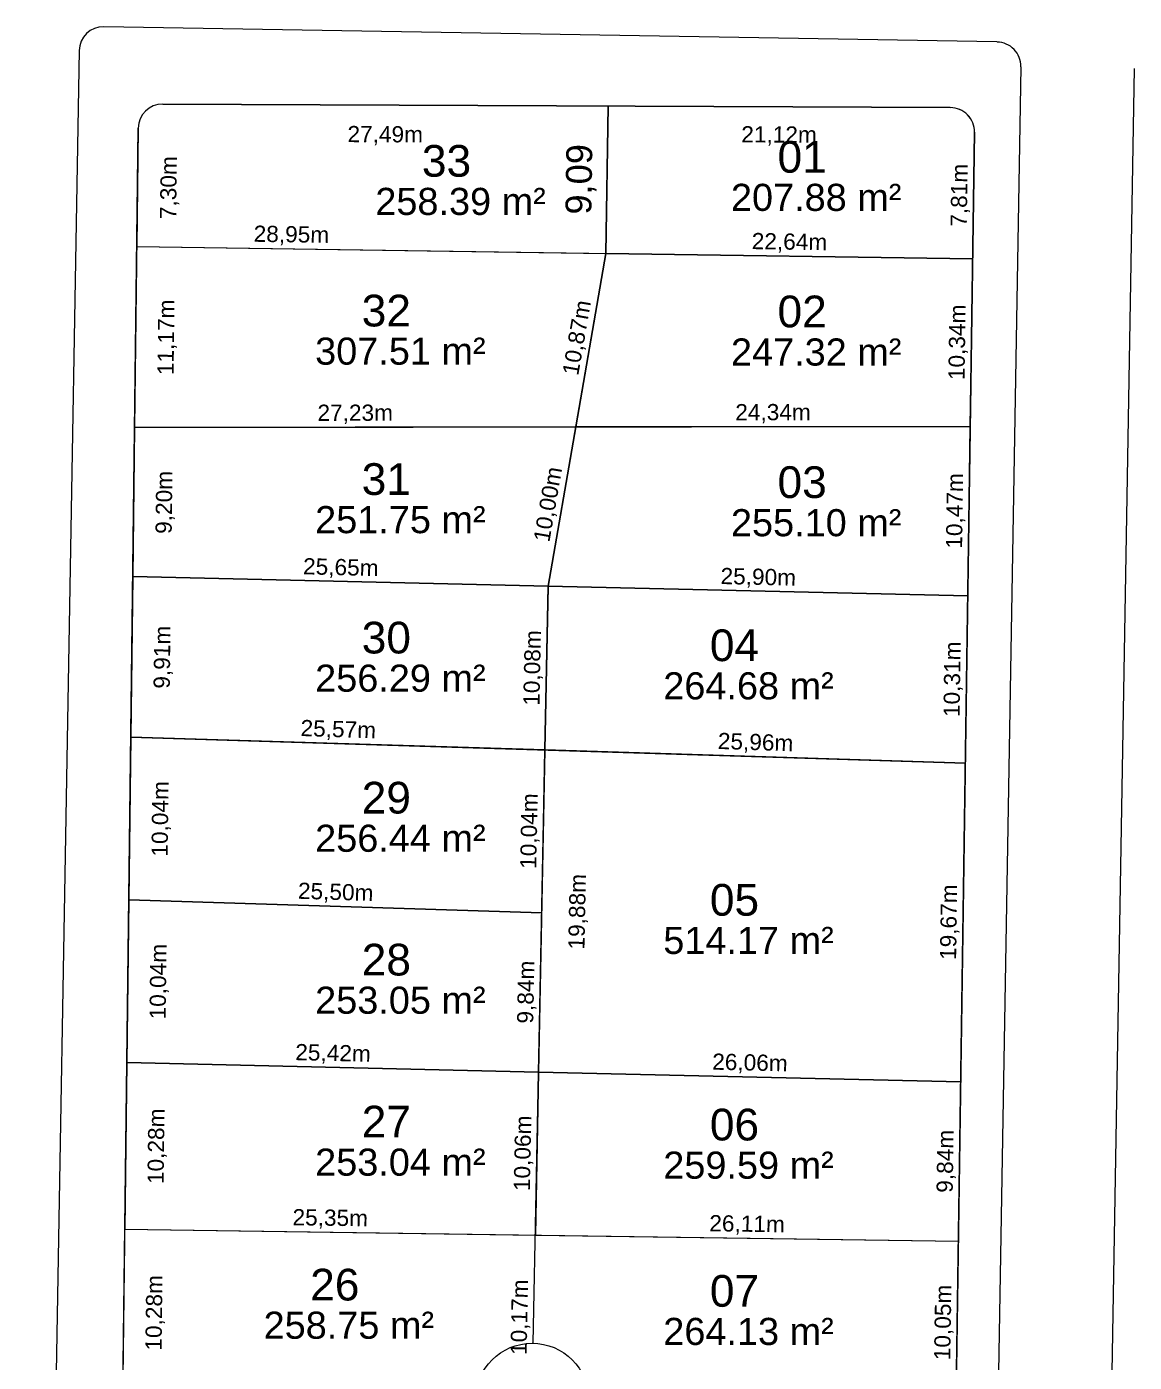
# Model space of a CAD drawing. Header units: metres. Extents: x 3808 to 8215, y 2374 to 6187.
# Drawn here: x 5280.5 to 5348.8, y 4704.4 to 4786.8 of the extents above; entities that cross this region are included whole.
import ezdxf

# ---------------------------------------------------------------- set-up
doc = ezdxf.new("R2010")
doc.units = ezdxf.units.M
for name, color, linetype in [('Areas Lotes', 1, 'Continuous'), ('Calçada', 8, 'Continuous'), ('COTAS', 7, 'Continuous'), ('Lote', 7, 'Continuous'), ('Nº Lote', 7, 'Continuous'), ('Nº. quadra', 7, 'Continuous'), ('quadras', 7, 'Continuous')]:
    doc.layers.add(name, color=color, linetype=linetype)
doc.styles.add('Arial', font='arial.ttf')
doc.dimstyles.new('Copy(2) of ISO-25', dxfattribs={"dimtxt": 1, "dimasz": 2.5, "dimexe": 1.25, "dimexo": 0.625, "dimgap": 0.2, "dimtad": 1, "dimtoh": 1, "dimlfac": 1, "dimzin": 1, "dimtxsty": 'Arial', "dimblk": 'NONE', "dimcen": 0, "dimse1": 1, "dimse2": 1, "dimsd1": 1, "dimsd2": 1, "dimclrt": 256, "dimaunit": 1, "dimadec": 3, "dimazin": 0, "dimtfac": 1, "dimtmove": 0, "dimatfit": 3, "dimldrblk": 'NONE', "dimfxl": 1, "dimtolj": 1, "dimtzin": 0, "dimarcsym": 0})
doc.dimstyles.new('COTA 2', dxfattribs={"dimtxt": 1.9, "dimasz": 2.5, "dimexe": 1.25, "dimexo": 0.625, "dimtad": 1, "dimlfac": 1, "dimzin": 1, "dimtxsty": 'Arial', "dimcen": 2.5, "dimse1": 1, "dimse2": 1, "dimsd1": 1, "dimsd2": 1, "dimclrt": 7, "dimadec": 0, "dimazin": 0, "dimtfac": 1, "dimtmove": 0, "dimatfit": 3, "dimfxl": 1, "dimtolj": 1, "dimtzin": 0, "dimarcsym": 0})

# ---------------------------------------------------------------- blocks, each defined once
blk = doc.blocks.new('*D6566')
at = {"layer": 'Defpoints', "color": 0, "linetype": 'Continuous', "transparency": 16777216}
for p in [(5337.962, 4711.865), (5337.962, 4711.865), (5337.816, 4701.82)]:
    blk.add_point(p, dxfattribs=at)
at = {"layer": 'COTAS', "linetype": 'Continuous', "lineweight": 5, "transparency": 16777216, "insert": (5337.088, 4706.854), "char_height": 1, "attachment_point": 5, "rotation": 89.16649, "style": 'Arial'}
blk.add_mtext('\\A1;10,05m', dxfattribs=at)
blk = doc.blocks.new('_None')
blk = doc.blocks.new('*D6567')
at = {"layer": 'Defpoints', "color": 0, "linetype": 'Continuous', "transparency": 16777216}
for p in [(5338.105, 4721.707), (5338.105, 4721.707), (5337.962, 4711.865)]:
    blk.add_point(p, dxfattribs=at)
at = {"layer": 'COTAS', "linetype": 'Continuous', "lineweight": 5, "transparency": 16777216, "insert": (5337.233, 4716.798), "char_height": 1, "attachment_point": 5, "rotation": 89.16649, "style": 'Arial'}
blk.add_mtext('\\A1;9,84m', dxfattribs=at)
blk = doc.blocks.new('*D6568')
at = {"layer": 'Defpoints', "color": 0, "linetype": 'Continuous', "transparency": 16777216}
for p in [(5338.391, 4741.372), (5338.391, 4741.372), (5338.105, 4721.707)]:
    blk.add_point(p, dxfattribs=at)
at = {"layer": 'COTAS', "linetype": 'Continuous', "lineweight": 5, "transparency": 16777216, "insert": (5337.447, 4731.551), "char_height": 1, "attachment_point": 5, "rotation": 89.16649, "style": 'Arial'}
blk.add_mtext('\\A1;19,67m', dxfattribs=at)
blk = doc.blocks.new('*D6569')
at = {"layer": 'Defpoints', "color": 0, "linetype": 'Continuous', "transparency": 16777216}
for p in [(5338.541, 4751.681), (5338.541, 4751.681), (5338.391, 4741.372)]:
    blk.add_point(p, dxfattribs=at)
at = {"layer": 'COTAS', "linetype": 'Continuous', "lineweight": 5, "transparency": 16777216, "insert": (5337.665, 4746.538), "char_height": 1, "attachment_point": 5, "rotation": 89.16649, "style": 'Arial'}
blk.add_mtext('\\A1;10,31m', dxfattribs=at)
blk = doc.blocks.new('*D6570')
at = {"layer": 'Defpoints', "color": 0, "linetype": 'Continuous', "transparency": 16777216}
for p in [(5338.693, 4762.146), (5338.693, 4762.146), (5338.541, 4751.681)]:
    blk.add_point(p, dxfattribs=at)
at = {"layer": 'COTAS', "linetype": 'Continuous', "lineweight": 5, "transparency": 16777216, "insert": (5337.816, 4756.925), "char_height": 1, "attachment_point": 5, "rotation": 89.16649, "style": 'Arial'}
blk.add_mtext('\\A1;10,47m', dxfattribs=at)
blk = doc.blocks.new('*D6571')
at = {"layer": 'Defpoints', "color": 0, "linetype": 'Continuous', "transparency": 16777216}
for p in [(5338.844, 4772.486), (5338.844, 4772.486), (5338.693, 4762.146)]:
    blk.add_point(p, dxfattribs=at)
at = {"layer": 'COTAS', "linetype": 'Continuous', "lineweight": 5, "transparency": 16777216, "insert": (5337.968, 4767.328), "char_height": 1, "attachment_point": 5, "rotation": 89.16649, "style": 'Arial'}
blk.add_mtext('\\A1;10,34m', dxfattribs=at)
blk = doc.blocks.new('*D6572')
at = {"layer": 'Defpoints', "color": 0, "linetype": 'Continuous', "transparency": 16777216}
for p in [(5316.209, 4772.82), (5316.209, 4772.82), (5338.844, 4772.486)]:
    blk.add_point(p, dxfattribs=at)
at = {"layer": 'COTAS', "linetype": 'Continuous', "lineweight": 5, "transparency": 16777216, "insert": (5327.538, 4773.454), "char_height": 1, "attachment_point": 5, "rotation": 359.15525, "style": 'Arial'}
blk.add_mtext('\\A1;22,64m', dxfattribs=at)
blk = doc.blocks.new('*D6573')
at = {"layer": 'Defpoints', "color": 0, "linetype": 'Continuous', "transparency": 16777216}
for p in [(5287.259, 4773.247), (5287.259, 4773.247), (5316.209, 4772.82)]:
    blk.add_point(p, dxfattribs=at)
at = {"layer": 'COTAS', "linetype": 'Continuous', "lineweight": 5, "transparency": 16777216, "insert": (5296.799, 4773.907), "char_height": 1, "attachment_point": 5, "rotation": 359.15525, "style": 'Arial'}
blk.add_mtext('\\A1;28,95m', dxfattribs=at)
blk = doc.blocks.new('*D6574')
at = {"layer": 'Defpoints', "color": 0, "linetype": 'Continuous', "transparency": 16777216}
for p in [(5316.209, 4772.82), (5314.354, 4762.112), (5314.354, 4762.112)]:
    blk.add_point(p, dxfattribs=at)
at = {"layer": 'COTAS', "linetype": 'Continuous', "lineweight": 5, "transparency": 16777216, "insert": (5314.493, 4767.603), "char_height": 1, "attachment_point": 5, "rotation": 80.17323, "style": 'Arial'}
blk.add_mtext('\\A1;10,87m', dxfattribs=at)
blk = doc.blocks.new('*D6575')
at = {"layer": 'Defpoints', "color": 0, "linetype": 'Continuous', "transparency": 16777216}
for p in [(5314.354, 4762.112), (5312.648, 4752.259), (5312.648, 4752.259)]:
    blk.add_point(p, dxfattribs=at)
at = {"layer": 'COTAS', "linetype": 'Continuous', "lineweight": 5, "transparency": 16777216, "insert": (5312.712, 4757.322), "char_height": 1, "attachment_point": 5, "rotation": 80.17323, "style": 'Arial'}
blk.add_mtext('\\A1;10,00m', dxfattribs=at)
blk = doc.blocks.new('*D6576')
at = {"layer": 'Defpoints', "color": 0, "linetype": 'Continuous', "transparency": 16777216}
for p in [(5287.122, 4762.074), (5314.354, 4762.112), (5314.354, 4762.112)]:
    blk.add_point(p, dxfattribs=at)
at = {"layer": 'COTAS', "linetype": 'Continuous', "lineweight": 5, "transparency": 16777216, "insert": (5300.737, 4762.894), "char_height": 1, "attachment_point": 5, "rotation": 0.07985, "style": 'Arial'}
blk.add_mtext('\\A1;27,23m', dxfattribs=at)
blk = doc.blocks.new('*D6577')
at = {"layer": 'Defpoints', "color": 0, "linetype": 'Continuous', "transparency": 16777216}
for p in [(5314.354, 4762.112), (5338.693, 4762.146), (5338.693, 4762.146)]:
    blk.add_point(p, dxfattribs=at)
at = {"layer": 'COTAS', "linetype": 'Continuous', "lineweight": 5, "transparency": 16777216, "insert": (5326.523, 4762.93), "char_height": 1, "attachment_point": 5, "rotation": 0.07985, "style": 'Arial'}
blk.add_mtext('\\A1;24,34m', dxfattribs=at)
blk = doc.blocks.new('*D6578')
at = {"layer": 'Defpoints', "color": 0, "linetype": 'Continuous', "transparency": 16777216}
for p in [(5312.648, 4752.259), (5312.648, 4752.259), (5338.541, 4751.681)]:
    blk.add_point(p, dxfattribs=at)
at = {"layer": 'COTAS', "linetype": 'Continuous', "lineweight": 5, "transparency": 16777216, "insert": (5325.612, 4752.771), "char_height": 1, "attachment_point": 5, "rotation": 358.72254, "style": 'Arial'}
blk.add_mtext('\\A1;25,90m', dxfattribs=at)
blk = doc.blocks.new('*D6579')
at = {"layer": 'Defpoints', "color": 0, "linetype": 'Continuous', "transparency": 16777216}
for p in [(5287.008, 4752.879), (5287.008, 4752.879), (5312.648, 4752.259)]:
    blk.add_point(p, dxfattribs=at)
at = {"layer": 'COTAS', "linetype": 'Continuous', "lineweight": 5, "transparency": 16777216, "insert": (5299.847, 4753.369), "char_height": 1, "attachment_point": 5, "rotation": 358.61479, "style": 'Arial'}
blk.add_mtext('\\A1;25,65m', dxfattribs=at)
blk = doc.blocks.new('*D6580')
at = {"layer": 'Defpoints', "color": 0, "linetype": 'Continuous', "transparency": 16777216}
for p in [(5287.122, 4762.074), (5289.881, 4762.04), (5287.008, 4752.879)]:
    blk.add_point(p, dxfattribs=at)
at = {"layer": 'COTAS', "linetype": 'Continuous', "lineweight": 5, "transparency": 16777216, "insert": (5289.024, 4757.452), "char_height": 1, "attachment_point": 5, "rotation": 89.29479, "style": 'Arial'}
blk.add_mtext('\\A1;9,20m', dxfattribs=at)
blk = doc.blocks.new('*D6581')
at = {"layer": 'Defpoints', "color": 0, "linetype": 'Continuous', "transparency": 16777216}
for p in [(5287.259, 4773.247), (5290.019, 4773.213), (5287.122, 4762.074)]:
    blk.add_point(p, dxfattribs=at)
at = {"layer": 'COTAS', "linetype": 'Continuous', "lineweight": 5, "transparency": 16777216, "insert": (5289.149, 4767.636), "char_height": 1, "attachment_point": 5, "rotation": 89.29479, "style": 'Arial'}
blk.add_mtext('\\A1;11,17m', dxfattribs=at)
blk = doc.blocks.new('*D6582')
at = {"layer": 'Defpoints', "color": 0, "linetype": 'Continuous', "transparency": 16777216}
for p in [(5286.887, 4742.971), (5312.448, 4742.177), (5312.448, 4742.177)]:
    blk.add_point(p, dxfattribs=at)
at = {"layer": 'COTAS', "linetype": 'Continuous', "lineweight": 5, "transparency": 16777216, "insert": (5299.692, 4743.374), "char_height": 1, "attachment_point": 5, "rotation": 358.22236, "style": 'Arial'}
blk.add_mtext('\\A1;25,57m', dxfattribs=at)
blk = doc.blocks.new('*D6583')
at = {"layer": 'Defpoints', "color": 0, "linetype": 'Continuous', "transparency": 16777216}
for p in [(5312.448, 4742.177), (5338.391, 4741.372), (5338.391, 4741.372)]:
    blk.add_point(p, dxfattribs=at)
at = {"layer": 'COTAS', "linetype": 'Continuous', "lineweight": 5, "transparency": 16777216, "insert": (5325.445, 4742.575), "char_height": 1, "attachment_point": 5, "rotation": 358.22236, "style": 'Arial'}
blk.add_mtext('\\A1;25,96m', dxfattribs=at)
blk = doc.blocks.new('*D6584')
at = {"layer": 'Defpoints', "color": 0, "linetype": 'Continuous', "transparency": 16777216}
for p in [(5312.648, 4752.259), (5312.448, 4742.177), (5312.448, 4742.177)]:
    blk.add_point(p, dxfattribs=at)
at = {"layer": 'COTAS', "linetype": 'Continuous', "lineweight": 5, "transparency": 16777216, "insert": (5311.747, 4747.234), "char_height": 1, "attachment_point": 5, "rotation": 88.86686, "style": 'Arial'}
blk.add_mtext('\\A1;10,08m', dxfattribs=at)
blk = doc.blocks.new('*D6585')
at = {"layer": 'Defpoints', "color": 0, "linetype": 'Continuous', "transparency": 16777216}
for p in [(5287.008, 4752.879), (5286.887, 4742.971), (5289.646, 4742.937)]:
    blk.add_point(p, dxfattribs=at)
at = {"layer": 'Lote', "linetype": 'Continuous', "lineweight": 5, "transparency": 16777216, "insert": (5288.906, 4747.901), "char_height": 1, "attachment_point": 5, "rotation": 89.29479, "style": 'Arial'}
blk.add_mtext('\\A1;9,91m', dxfattribs=at)
blk = doc.blocks.new('*D6586')
at = {"layer": 'Defpoints', "color": 0, "linetype": 'Continuous', "transparency": 16777216}
for p in [(5286.887, 4742.971), (5286.763, 4732.928), (5289.523, 4732.894)]:
    blk.add_point(p, dxfattribs=at)
at = {"layer": 'Lote', "linetype": 'Continuous', "lineweight": 5, "transparency": 16777216, "insert": (5288.783, 4737.925), "char_height": 1, "attachment_point": 5, "rotation": 89.29479, "style": 'Arial'}
blk.add_mtext('\\A1;10,04m', dxfattribs=at)
blk = doc.blocks.new('*D6587')
at = {"layer": 'Defpoints', "color": 0, "linetype": 'Continuous', "transparency": 16777216}
for p in [(5286.763, 4732.928), (5286.639, 4722.884), (5289.399, 4722.851)]:
    blk.add_point(p, dxfattribs=at)
at = {"layer": 'Lote', "linetype": 'Continuous', "lineweight": 5, "transparency": 16777216, "insert": (5288.66, 4727.882), "char_height": 1, "attachment_point": 5, "rotation": 89.29479, "style": 'Arial'}
blk.add_mtext('\\A1;10,04m', dxfattribs=at)
blk = doc.blocks.new('*D6588')
at = {"layer": 'Defpoints', "color": 0, "linetype": 'Continuous', "transparency": 16777216}
for p in [(5286.639, 4722.884), (5286.513, 4712.61), (5289.272, 4712.576)]:
    blk.add_point(p, dxfattribs=at)
at = {"layer": 'Lote', "linetype": 'Continuous', "lineweight": 5, "transparency": 16777216, "insert": (5288.535, 4717.723), "char_height": 1, "attachment_point": 5, "rotation": 89.29479, "style": 'Arial'}
blk.add_mtext('\\A1;10,28m', dxfattribs=at)
blk = doc.blocks.new('*D6589')
at = {"layer": 'Defpoints', "color": 0, "linetype": 'Continuous', "transparency": 16777216}
for p in [(5286.513, 4712.61), (5286.513, 4702.328), (5289.146, 4702.295)]:
    blk.add_point(p, dxfattribs=at)
at = {"layer": 'Lote', "linetype": 'Continuous', "lineweight": 5, "transparency": 16777216, "insert": (5288.408, 4707.446), "char_height": 1, "attachment_point": 5, "rotation": 89.29479, "style": 'Arial'}
blk.add_mtext('\\A1;10,28m', dxfattribs=at)
blk = doc.blocks.new('*D6606')
at = {"layer": 'Defpoints', "color": 0, "linetype": 'Continuous', "transparency": 16777216}
for p in [(5311.856, 4712.243), (5311.856, 4712.243), (5311.655, 4702.079)]:
    blk.add_point(p, dxfattribs=at)
at = {"layer": 'Lote', "linetype": 'Continuous', "lineweight": 5, "transparency": 16777216, "insert": (5310.955, 4707.177), "char_height": 1, "attachment_point": 5, "rotation": 88.86686, "style": 'Arial'}
blk.add_mtext('\\A1;10,17m', dxfattribs=at)
blk = doc.blocks.new('*D6607')
at = {"layer": 'Defpoints', "color": 0, "linetype": 'Continuous', "transparency": 16777216}
for p in [(5312.055, 4722.303), (5312.055, 4722.303), (5311.856, 4712.243)]:
    blk.add_point(p, dxfattribs=at)
at = {"layer": 'Lote', "linetype": 'Continuous', "lineweight": 5, "transparency": 16777216, "insert": (5311.155, 4717.289), "char_height": 1, "attachment_point": 5, "rotation": 88.86686, "style": 'Arial'}
blk.add_mtext('\\A1;10,06m', dxfattribs=at)
blk = doc.blocks.new('*D6608')
at = {"layer": 'Defpoints', "color": 0, "linetype": 'Continuous', "transparency": 16777216}
for p in [(5312.25, 4732.137), (5312.25, 4732.137), (5312.055, 4722.303)]:
    blk.add_point(p, dxfattribs=at)
at = {"layer": 'Lote', "linetype": 'Continuous', "lineweight": 5, "transparency": 16777216, "insert": (5311.352, 4727.236), "char_height": 1, "attachment_point": 5, "rotation": 88.86686, "style": 'Arial'}
blk.add_mtext('\\A1;9,84m', dxfattribs=at)
blk = doc.blocks.new('*D6609')
at = {"layer": 'Defpoints', "color": 0, "linetype": 'Continuous', "transparency": 16777216}
for p in [(5312.448, 4742.177), (5312.448, 4742.177), (5312.25, 4732.137)]:
    blk.add_point(p, dxfattribs=at)
at = {"layer": 'Lote', "linetype": 'Continuous', "lineweight": 5, "transparency": 16777216, "insert": (5311.548, 4737.173), "char_height": 1, "attachment_point": 5, "rotation": 88.86686, "style": 'Arial'}
blk.add_mtext('\\A1;10,04m', dxfattribs=at)
blk = doc.blocks.new('*D6610')
at = {"layer": 'Defpoints', "color": 0, "linetype": 'Continuous', "transparency": 16777216}
for p in [(5312.448, 4742.177), (5312.055, 4722.303), (5315.126, 4722.243)]:
    blk.add_point(p, dxfattribs=at)
at = {"layer": 'Lote', "linetype": 'Continuous', "lineweight": 5, "transparency": 16777216, "insert": (5314.521, 4732.195), "char_height": 1, "attachment_point": 5, "rotation": 88.86686, "style": 'Arial'}
blk.add_mtext('\\A1;19,88m', dxfattribs=at)
blk = doc.blocks.new('*D6615')
at = {"layer": 'Defpoints', "color": 0, "linetype": 'Continuous', "transparency": 16777216}
for p in [(5286.763, 4732.928), (5286.763, 4732.928), (5312.25, 4732.137)]:
    blk.add_point(p, dxfattribs=at)
at = {"layer": 'Lote', "linetype": 'Continuous', "lineweight": 5, "transparency": 16777216, "insert": (5299.531, 4733.333), "char_height": 1, "attachment_point": 5, "rotation": 358.22236, "style": 'Arial'}
blk.add_mtext('\\A1;25,50m', dxfattribs=at)
blk = doc.blocks.new('*D6616')
at = {"layer": 'Defpoints', "color": 0, "linetype": 'Continuous', "transparency": 16777216}
for p in [(5286.639, 4722.884), (5312.055, 4722.303), (5312.055, 4722.303)]:
    blk.add_point(p, dxfattribs=at)
at = {"layer": 'Lote', "linetype": 'Continuous', "lineweight": 5, "transparency": 16777216, "insert": (5299.366, 4723.395), "char_height": 1, "attachment_point": 5, "rotation": 358.6899, "style": 'Arial'}
blk.add_mtext('\\A1;25,42m', dxfattribs=at)
blk = doc.blocks.new('*D6617')
at = {"layer": 'Defpoints', "color": 0, "linetype": 'Continuous', "transparency": 16777216}
for p in [(5312.055, 4722.303), (5312.055, 4722.303), (5338.105, 4721.707)]:
    blk.add_point(p, dxfattribs=at)
at = {"layer": 'Lote', "linetype": 'Continuous', "lineweight": 5, "transparency": 16777216, "insert": (5325.098, 4722.806), "char_height": 1, "attachment_point": 5, "rotation": 358.6899, "style": 'Arial'}
blk.add_mtext('\\A1;26,06m', dxfattribs=at)
blk = doc.blocks.new('*D6618')
at = {"layer": 'Defpoints', "color": 0, "linetype": 'Continuous', "transparency": 16777216}
for p in [(5311.856, 4712.243), (5311.856, 4712.243), (5337.962, 4711.865)]:
    blk.add_point(p, dxfattribs=at)
at = {"layer": 'Lote', "linetype": 'Continuous', "lineweight": 5, "transparency": 16777216, "insert": (5324.921, 4712.855), "char_height": 1, "attachment_point": 5, "rotation": 359.17013, "style": 'Arial'}
blk.add_mtext('\\A1;26,11m', dxfattribs=at)
blk = doc.blocks.new('*D6619')
at = {"layer": 'Defpoints', "color": 0, "linetype": 'Continuous', "transparency": 16777216}
for p in [(5286.513, 4712.61), (5286.513, 4712.61), (5311.856, 4712.243)]:
    blk.add_point(p, dxfattribs=at)
at = {"layer": 'Lote', "linetype": 'Continuous', "lineweight": 5, "transparency": 16777216, "insert": (5299.196, 4713.227), "char_height": 1, "attachment_point": 5, "rotation": 359.17013, "style": 'Arial'}
blk.add_mtext('\\A1;25,35m', dxfattribs=at)
blk = doc.blocks.new('*D4736')
at = {"layer": 'Defpoints', "color": 0, "linetype": 'Continuous', "transparency": 16777216}
for p in [(5288.856, 4782.027), (5316.341, 4781.907), (5316.329, 4779.217)]:
    blk.add_point(p, dxfattribs=at)
at = {"layer": 'COTAS', "linetype": 'Continuous', "lineweight": 5, "transparency": 16777216, "insert": (5302.59, 4780.078), "char_height": 1, "attachment_point": 5, "rotation": 359.74833, "style": 'Arial'}
blk.add_mtext('\\A1;27,49m', dxfattribs=at)
blk = doc.blocks.new('*D4737')
at = {"layer": 'Defpoints', "color": 0, "linetype": 'Continuous', "transparency": 16777216}
for p in [(5316.341, 4781.907), (5337.464, 4781.814), (5337.453, 4779.214)]:
    blk.add_point(p, dxfattribs=at)
at = {"layer": 'COTAS', "linetype": 'Continuous', "lineweight": 5, "transparency": 16777216, "insert": (5326.895, 4780.062), "char_height": 1, "attachment_point": 5, "rotation": 359.74833, "style": 'Arial'}
blk.add_mtext('\\A1;21,12m', dxfattribs=at)
blk = doc.blocks.new('*D4738')
at = {"layer": 'Defpoints', "color": 0, "linetype": 'Continuous', "transparency": 16777216}
for p in [(5338.957, 4780.292), (5338.844, 4772.486), (5338.844, 4772.486)]:
    blk.add_point(p, dxfattribs=at)
at = {"layer": 'COTAS', "linetype": 'Continuous', "lineweight": 5, "transparency": 16777216, "insert": (5338.1, 4776.401), "char_height": 1, "attachment_point": 5, "rotation": 89.16649, "style": 'Arial'}
blk.add_mtext('\\A1;7,81m', dxfattribs=at)
blk = doc.blocks.new('*D4739')
at = {"layer": 'Defpoints', "color": 0, "linetype": 'Continuous', "transparency": 16777216}
for p in [(5287.349, 4780.546), (5290.147, 4780.511), (5287.259, 4773.247)]:
    blk.add_point(p, dxfattribs=at)
at = {"layer": 'COTAS', "linetype": 'Continuous', "lineweight": 5, "transparency": 16777216, "insert": (5289.301, 4776.872), "char_height": 1, "attachment_point": 5, "rotation": 89.29479, "style": 'Arial'}
blk.add_mtext('\\A1;7,30m', dxfattribs=at)
blk = doc.blocks.new('*D7826')
at = {"layer": 'Defpoints', "color": 0, "linetype": 'Continuous', "transparency": 16777216}
for p in [(5316.341, 4781.907), (5316.209, 4772.82), (5316.209, 4772.82)]:
    blk.add_point(p, dxfattribs=at)
at = {"layer": 'Calçada', "color": 7, "linetype": 'Continuous', "lineweight": 5, "transparency": 16777216, "insert": (5314.689, 4777.386), "char_height": 1.6, "attachment_point": 5, "rotation": 89.16649, "style": 'Arial'}
blk.add_mtext('\\A1;9,09', dxfattribs=at)

msp = doc.modelspace()

# ---------------------------------------------------------------- linework, layer by layer
at = {"layer": 'Calçada', "linetype": 'Continuous', "lineweight": 5}
for p, q in [((5340.345, 4785.86), (5285.226, 4786.803)), ((5283.701, 4785.329), (5280.463, 4600.59)), ((5341.819, 4784.334), (5338.638, 4599.566)), ((5348.818, 4784.215), (5345.803, 4609.079))]:
    msp.add_line(p, q, dxfattribs=at)
for centre, start, end in [((5285.201, 4785.303), 89.01954, 178.9959), ((5340.32, 4784.36), 359.01349, 89.01954)]:
    msp.add_arc(centre, 1.5, start, end, dxfattribs=at)
at = {"layer": 'Lote', "lineweight": 5}
for p, q in [((5316.341, 4781.907), (5316.209, 4772.82)), ((5287.259, 4773.247), (5338.844, 4772.486)), ((5287.122, 4762.074), (5338.693, 4762.146)), ((5287.008, 4752.879), (5338.541, 4751.681)), ((5311.724, 4705.574), (5312.648, 4752.259)), ((5286.887, 4742.971), (5338.391, 4741.372)), ((5286.763, 4732.928), (5312.25, 4732.137)), ((5286.639, 4722.884), (5338.105, 4721.707)), ((5286.513, 4712.61), (5337.962, 4711.865))]:
    msp.add_line(p, q, dxfattribs=at)
at = {"layer": 'Lote', "linetype": 'Continuous', "lineweight": 5}
msp.add_line((5312.648, 4752.259), (5316.209, 4772.82), dxfattribs=at)
at = {"layer": 'Lote', "linetype": 'Continuous', "lineweight": 5, "flags": 128}
for points in [[(5316.209, 4772.82), (5316.341, 4781.907), (5288.856, 4782.027, 0.411897), (5287.349, 4780.546), (5287.259, 4773.247)], [(5338.844, 4772.486), (5338.957, 4780.292, 0.417191), (5337.464, 4781.814), (5316.341, 4781.907), (5316.209, 4772.82)]]:
    msp.add_lwpolyline(points, format="xyb", close=True, dxfattribs=at)
for points in [[(5316.209, 4772.82), (5314.354, 4762.112), (5338.693, 4762.146), (5338.844, 4772.486)], [(5287.122, 4762.074), (5287.008, 4752.879), (5312.652, 4752.283), (5314.354, 4762.112)], [(5338.541, 4751.681), (5338.693, 4762.146), (5314.354, 4762.112), (5312.652, 4752.283)], [(5287.008, 4752.879), (5286.887, 4742.971), (5312.448, 4742.177), (5312.648, 4752.283)], [(5338.391, 4741.372), (5338.541, 4751.681), (5312.652, 4752.283), (5312.648, 4752.259), (5312.448, 4742.177)], [(5312.25, 4732.137), (5312.448, 4742.177), (5286.887, 4742.971), (5286.763, 4732.928)], [(5312.448, 4742.177), (5312.055, 4722.303), (5338.105, 4721.707), (5338.391, 4741.372)], [(5312.055, 4722.303), (5312.25, 4732.137), (5286.763, 4732.928), (5286.639, 4722.884)], [(5286.639, 4722.884), (5286.513, 4712.61), (5311.856, 4712.243), (5312.055, 4722.303)], [(5337.962, 4711.865), (5338.105, 4721.707), (5312.055, 4722.303), (5311.856, 4712.243)]]:
    msp.add_lwpolyline(points, close=True, dxfattribs=at)
at = {"layer": 'Nº. quadra', "lineweight": 5}
msp.add_circle((5311.655, 4702.079), 3.496, dxfattribs=at)
at = {"layer": 'quadras', "lineweight": 5}
for p, q in [((5288.856, 4782.027), (5337.464, 4781.814)), ((5285.161, 4602.809), (5287.349, 4780.546)), ((5338.957, 4780.292), (5336.364, 4602.047))]:
    msp.add_line(p, q, dxfattribs=at)
at = {"layer": 'quadras', "linetype": 'Continuous', "lineweight": 5, "flags": 128}
msp.add_lwpolyline([(5338.957, 4780.292, 0.417191), (5337.464, 4781.814), (5288.856, 4782.027, 0.411897), (5287.349, 4780.546), (5285.161, 4602.809, 0.413429), (5286.639, 4601.291), (5334.842, 4600.569, 0.414343), (5336.364, 4602.047)], format="xyb", close=True, dxfattribs=at)
at = {"layer": 'quadras', "lineweight": 5}
for centre, start, end in [((5288.849, 4780.527), 89.74833, 179.29479), ((5337.458, 4780.314), 359.16649, 89.74833)]:
    msp.add_arc(centre, 1.5, start, end, dxfattribs=at)

# ---------------------------------------------------------------- texts
at = {"layer": 'Areas Lotes', "lineweight": 5, "style": 'Arial'}
for s, p in [('207.88 m²', (5323.926, 4775.438)), ('258.39 m²', (5301.978, 4775.188)), ('307.51 m²', (5298.264, 4765.95)), ('247.32 m²', (5323.926, 4765.896)), ('251.75 m²', (5298.264, 4755.554)), ('255.10 m²', (5323.926, 4755.364)), ('256.29 m²', (5298.264, 4745.772)), ('264.68 m²', (5319.749, 4745.299)), ('256.44 m²', (5298.264, 4735.895)), ('514.17 m²', (5319.749, 4729.592)), ('253.05 m²', (5298.264, 4725.902)), ('253.04 m²', (5298.264, 4715.91)), ('259.59 m²', (5319.749, 4715.725)), ('258.75 m²', (5295.083, 4705.849)), ('264.13 m²', (5319.749, 4705.465))]:
    msp.add_text(s, height=1.6726, dxfattribs=at).set_placement(p)
at = {"layer": 'Nº Lote', "lineweight": 5, "style": 'Arial'}
for s, p in [('01', (5326.8, 4777.798, 1.36)), ('33', (5304.852, 4777.548, 1.36)), ('32', (5301.138, 4768.31, 1.36)), ('02', (5326.8, 4768.256, 1.36)), ('31', (5301.138, 4757.914, 1.36)), ('03', (5326.8, 4757.724, 1.36)), ('30', (5301.138, 4748.132, 1.36)), ('04', (5322.623, 4747.659, 1.36)), ('29', (5301.138, 4738.255, 1.36)), ('05', (5322.623, 4731.952, 1.36)), ('28', (5301.138, 4728.263, 1.36)), ('27', (5301.138, 4718.27, 1.36)), ('06', (5322.623, 4718.085, 1.36)), ('26', (5297.957, 4708.21, 1.36)), ('07', (5322.623, 4707.825, 1.36))]:
    msp.add_text(s, height=1.9563, dxfattribs=at).set_placement(p)

# ---------------------------------------------------------------- dimensions: what is measured, and where the dimension line sits
at = {"layer": 'Calçada', "linetype": 'Continuous', "lineweight": 5}
dim = msp.add_aligned_dim(p1=(5316.341, 4781.907), p2=(5316.209, 4772.82), distance=0, dimstyle='COTA 2', override={"dimtxt": 1.6}, dxfattribs=at)
dim.commit()
dim.dimension.update_dxf_attribs({"geometry": '*D7826', "text_midpoint": (5314.689, 4777.386)})
at = {"layer": 'COTAS', "linetype": 'Continuous', "lineweight": 5}
for p1, p2, distance, picture, middle in [((5288.856, 4782.027), (5316.341, 4781.907), -2.69, '*D4736', (5302.59, 4780.078)), ((5316.341, 4781.907), (5337.464, 4781.814), -2.599, '*D4737', (5326.895, 4780.062)), ((5287.259, 4773.247), (5287.349, 4780.546), -2.798, '*D4739', (5289.301, 4776.872)), ((5338.957, 4780.292), (5338.844, 4772.486), 0, '*D4738', (5338.1, 4776.401)), ((5338.844, 4772.486), (5316.209, 4772.82), 0, '*D6572', (5327.538, 4773.454)), ((5316.209, 4772.82), (5314.354, 4762.112), 0, '*D6574', (5314.493, 4767.603)), ((5287.122, 4762.074), (5314.354, 4762.112), 0, '*D6576', (5300.737, 4762.894)), ((5314.354, 4762.112), (5338.693, 4762.146), 0, '*D6577', (5326.523, 4762.93)), ((5287.008, 4752.879), (5287.122, 4762.074), -2.76, '*D6580', (5289.024, 4757.452)), ((5314.354, 4762.112), (5312.648, 4752.259), 0, '*D6575', (5312.712, 4757.322)), ((5312.648, 4752.259), (5287.008, 4752.879), 0, '*D6579', (5299.847, 4753.369)), ((5338.541, 4751.681), (5312.648, 4752.259), 0, '*D6578', (5325.612, 4752.771)), ((5312.648, 4752.259), (5312.448, 4742.177), 0, '*D6584', (5311.747, 4747.234)), ((5286.887, 4742.971), (5312.448, 4742.177), 0, '*D6582', (5299.692, 4743.374)), ((5312.448, 4742.177), (5338.391, 4741.372), 0, '*D6583', (5325.445, 4742.575))]:
    dim = msp.add_aligned_dim(p1=p1, p2=p2, distance=distance, dimstyle='Copy(2) of ISO-25', override={"dimpost": 'm'}, dxfattribs=at)
    dim.commit()
    dim.dimension.update_dxf_attribs({"geometry": picture, "text_midpoint": middle})
dim = msp.add_linear_dim(base=(5287.259, 4773.247), p1=(5316.209, 4772.82), p2=(5287.259, 4773.247), angle=179.15525, dimstyle='Copy(2) of ISO-25', override={"dimpost": 'm'}, dxfattribs=at)
dim.commit()
dim.dimension.update_dxf_attribs({"geometry": '*D6573', "text_midpoint": (5296.787, 4773.106), "dimtype": 161})
for base, p1, p2, angle, picture, middle in [((5290.019, 4773.213), (5287.122, 4762.074), (5287.259, 4773.247), 269.29479, '*D6581', (5289.149, 4767.636)), ((5338.844, 4772.486), (5338.693, 4762.146), (5338.844, 4772.486), 269.16649, '*D6571', (5337.968, 4767.328)), ((5338.693, 4762.146), (5338.541, 4751.681), (5338.693, 4762.146), 269.16649, '*D6570', (5337.816, 4756.925)), ((5338.541, 4751.681), (5338.391, 4741.372), (5338.541, 4751.681), 269.16649, '*D6569', (5337.665, 4746.538)), ((5338.391, 4741.372), (5338.105, 4721.707), (5338.391, 4741.372), 269.16649, '*D6568', (5337.447, 4731.551)), ((5338.105, 4721.707), (5337.962, 4711.865), (5338.105, 4721.707), 269.16649, '*D6567', (5337.233, 4716.798)), ((5337.962, 4711.865), (5337.816, 4701.82), (5337.962, 4711.865), 269.16649, '*D6566', (5337.088, 4706.854))]:
    dim = msp.add_linear_dim(base=base, p1=p1, p2=p2, angle=angle, dimstyle='Copy(2) of ISO-25', override={"dimpost": 'm', "dimtmove": 1}, dxfattribs=at)
    dim.commit()
    dim.dimension.update_dxf_attribs({"geometry": picture, "text_midpoint": middle})
at = {"layer": 'Lote', "linetype": 'Continuous', "lineweight": 5}
for base, p1, p2, angle, picture, middle in [((5289.646, 4742.937), (5287.008, 4752.879), (5286.887, 4742.971), 269.29479, '*D6585', (5288.906, 4747.901)), ((5289.523, 4732.894), (5286.887, 4742.971), (5286.763, 4732.928), 269.29479, '*D6586', (5288.783, 4737.925)), ((5312.448, 4742.177), (5312.25, 4732.137), (5312.448, 4742.177), 268.86686, '*D6609', (5311.548, 4737.173)), ((5289.399, 4722.851), (5286.763, 4732.928), (5286.639, 4722.884), 269.29479, '*D6587', (5288.66, 4727.882)), ((5312.25, 4732.137), (5312.055, 4722.303), (5312.25, 4732.137), 268.86686, '*D6608', (5311.352, 4727.236)), ((5289.2724, 4712.5762), (5286.6393, 4722.8845), (5286.5128, 4712.6101), 269.29479, '*D6588', (5288.5348, 4717.7232)), ((5312.055, 4722.303), (5311.856, 4712.243), (5312.055, 4722.303), 268.86686, '*D6607', (5311.155, 4717.289)), ((5289.146, 4702.295), (5286.513, 4712.61), (5286.513, 4702.328), 269.29479, '*D6589', (5288.408, 4707.446)), ((5311.856, 4712.243), (5311.655, 4702.079), (5311.856, 4712.243), 268.86686, '*D6606', (5310.955, 4707.177))]:
    dim = msp.add_linear_dim(base=base, p1=p1, p2=p2, angle=angle, dimstyle='Copy(2) of ISO-25', override={"dimpost": 'm', "dimtmove": 1}, dxfattribs=at)
    dim.commit()
    dim.dimension.update_dxf_attribs({"geometry": picture, "text_midpoint": middle})
for p1, p2, distance, picture, middle in [((5312.448, 4742.177), (5312.055, 4722.303), 3.071, '*D6610', (5314.521, 4732.195)), ((5312.25, 4732.137), (5286.763, 4732.928), 0, '*D6615', (5299.531, 4733.333)), ((5286.639, 4722.884), (5312.055, 4722.303), 0, '*D6616', (5299.366, 4723.395)), ((5338.105, 4721.707), (5312.055, 4722.303), 0, '*D6617', (5325.098, 4722.806)), ((5311.856, 4712.243), (5286.513, 4712.61), 0, '*D6619', (5299.196, 4713.227)), ((5337.962, 4711.865), (5311.856, 4712.243), 0, '*D6618', (5324.921, 4712.855))]:
    dim = msp.add_aligned_dim(p1=p1, p2=p2, distance=distance, dimstyle='Copy(2) of ISO-25', override={"dimpost": 'm'}, dxfattribs=at)
    dim.commit()
    dim.dimension.update_dxf_attribs({"geometry": picture, "text_midpoint": middle})

doc.saveas('drawing.dxf')
